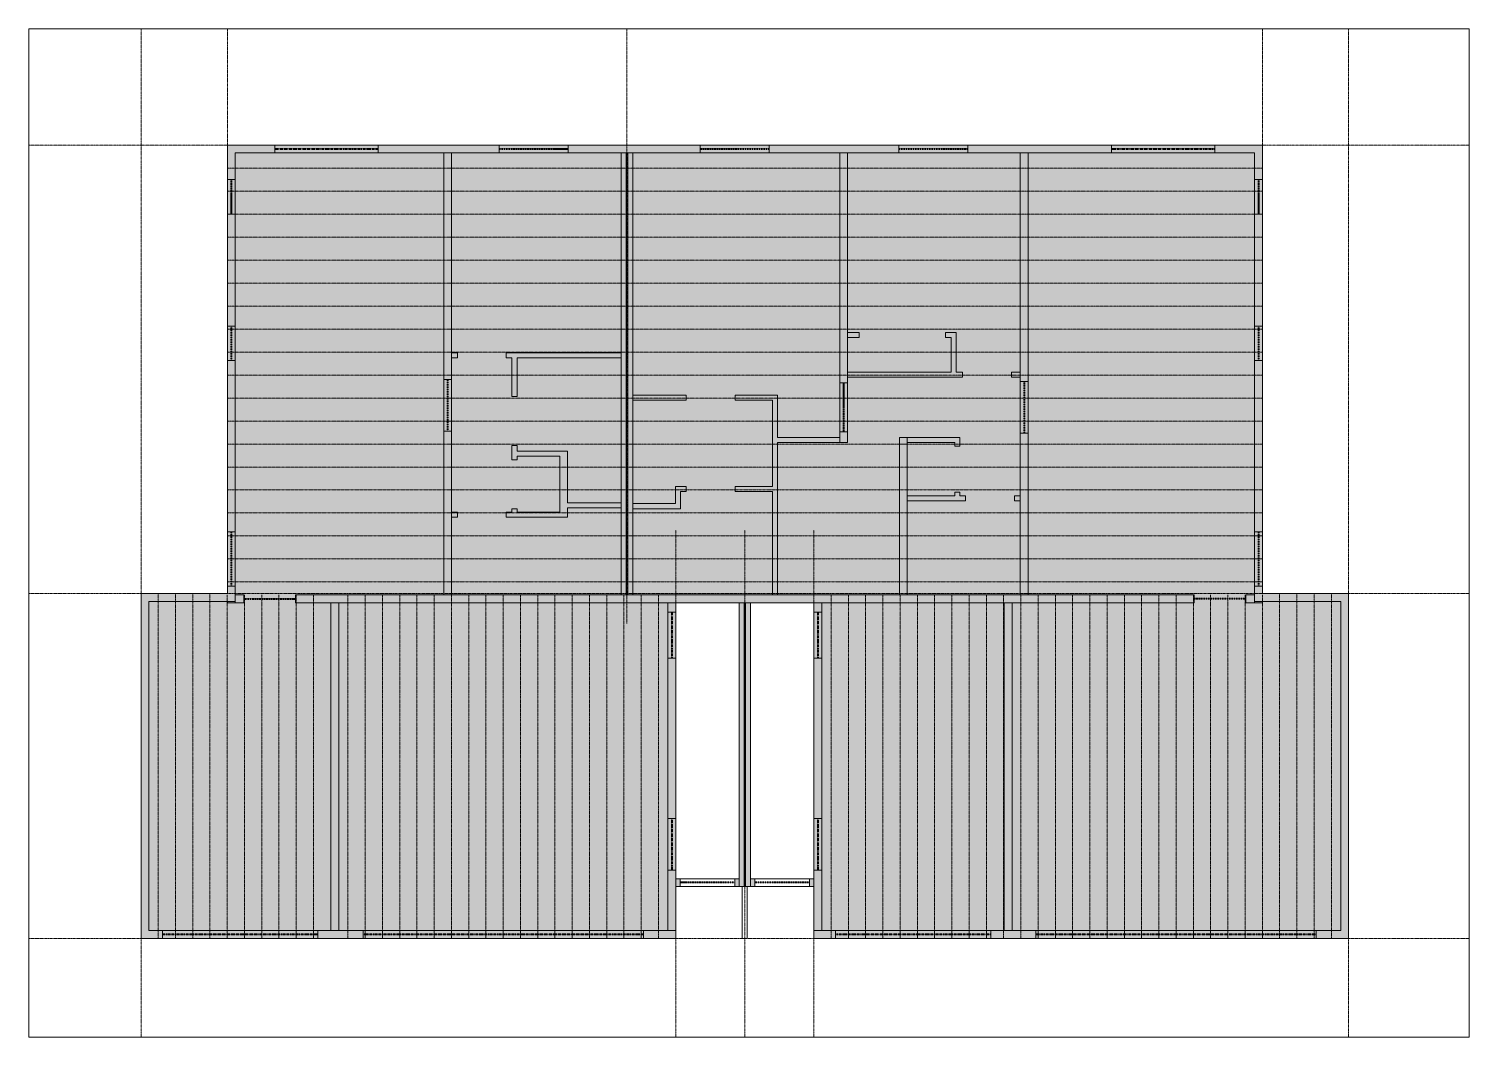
# Model space of a CAD drawing. Header units: inches. Extents: x -4459 to 2544, y -1908 to 854.
# Drawn here: x 1542 to 2544, y 152 to 854 of the extents above; entities outside this region: 4.
import ezdxf

# ---------------------------------------------------------------- set-up
doc = ezdxf.new("R2010")
doc.units = ezdxf.units.IN
doc.header["$LTSCALE"] = 0.5
doc.header["$MEASUREMENT"] = 0
doc.linetypes.add('CENTER', pattern=[2, 1.25, -0.25, 0.25, -0.25])
doc.linetypes.add('PHANTOM', pattern=[2.5, 1.25, -0.25, 0.25, -0.25, 0.25, -0.25])
for name, color, linetype, lineweight in [('00 Bayline', 5, 'CENTER', 0), ('08 Framing (Bearing)', 1, 'Continuous', 20), ('09 Framing (Non-bearing)', 252, 'Continuous', 0), ('10 Beam or Headers', 113, 'PHANTOM', 40), ('11 Joist or Trusses', 3, 'CENTER', 15), ('30 Existing Structure', 40, 'Continuous', 18), ('31 Text', 2, 'Continuous', 9)]:
    doc.layers.add(name, color=color, linetype=linetype, lineweight=lineweight)
doc.layers.add('25 Shade', color=7, linetype='Continuous', true_color=0xd1b79d)
doc.layers.add('28 Shade', color=7, linetype='Continuous', true_color=0xf4eedd)
doc.layers.add('32 View Port', color=9, linetype='Continuous', lineweight=0, plot=False)

msp = doc.modelspace()

# ---------------------------------------------------------------- hatches: boundary and pattern name
at = {"layer": '09 Framing (Non-bearing)'}
h = msp.add_hatch(color=256, dxfattribs=at)
h.dxf.hatch_style = 1
h.paths.add_polyline_path([(1685.8, 724.9), (1680.3, 724.9), (1680.3, 646.9), (1685.8, 646.9)])
h.paths.add_polyline_path([(1685.8, 767.4), (1713.3, 767.4), (1713.3, 772.9), (1680.3, 772.9), (1680.3, 748.9), (1685.8, 748.9)])
h.paths.add_polyline_path([(1869.3, 772.9), (1785.3, 772.9), (1785.3, 767.4), (1869.3, 767.4)])
h.paths.add_polyline_path([(2009.3, 772.9), (1917.3, 772.9), (1917.3, 767.4), (2009.3, 767.4)])
h.paths.add_polyline_path([(2147.3, 772.9), (2057.3, 772.9), (2057.3, 767.4), (2147.3, 767.4)])
h.paths.add_polyline_path([(2295.3, 772.9), (2195.3, 772.9), (2195.3, 767.4), (2295.3, 767.4)])
h.paths.add_polyline_path([(2400.3, 772.9), (2367.3, 772.9), (2367.3, 767.4), (2394.8, 767.4), (2394.8, 748.9), (2400.3, 748.9)])
h.paths.add_polyline_path([(2400.3, 724.9), (2394.8, 724.9), (2394.8, 646.9), (2400.3, 646.9)])
h.paths.add_polyline_path([(2400.3, 622.9), (2394.8, 622.9), (2394.8, 503.9), (2400.3, 503.9)])
h.paths.add_polyline_path([(2460.3, 460.9), (2400.3, 460.9), (2400.3, 465.9), (2394.8, 465.9), (2394.8, 455.4), (2454.8, 455.4), (2454.8, 226.4), (2437.8, 226.4), (2437.8, 220.9), (2460.3, 220.9)])
h.paths.add_polyline_path([(2242.8, 226.4), (2211.3, 226.4), (2211.3, 220.9), (2242.8, 220.9)])
h.paths.add_polyline_path([(2103.3, 226.4), (2088.3, 226.4), (2088.3, 220.9), (2103.3, 220.9)])
h.paths.add_polyline_path([(2093.8, 268.4), (2088.3, 268.4), (2088.3, 226.4), (2093.8, 226.4)])
h.paths.add_polyline_path([(2093.8, 415.9), (2088.3, 415.9), (2088.3, 304.4), (2093.8, 304.4)])
h.paths.add_polyline_path([(2093.8, 454.4), (2088.3, 454.4), (2088.3, 447.9), (2093.8, 447.9)])
h.paths.add_polyline_path([(1992.3, 454.4), (1986.8, 454.4), (1986.8, 447.9), (1992.3, 447.9)])
h.paths.add_polyline_path([(2352.8, 459.9), (1727.8, 459.9), (1727.8, 454.4), (2352.8, 454.4)])
h.paths.add_polyline_path([(2394.8, 459.9), (2388.8, 459.9), (2388.8, 454.4), (2394.8, 454.4), (2394.8, 455.4)])
h.paths.add_polyline_path([(1691.8, 459.9), (1685.8, 459.9), (1685.8, 455.4), (1685.8, 454.4), (1691.8, 454.4)])
h.paths.add_polyline_path([(1685.8, 455.4), (1680.3, 455.4), (1680.3, 454.4), (1685.8, 454.4)], flags=17)
h.paths.add_polyline_path([(2400.3, 455.4), (2394.8, 455.4), (2394.8, 454.4), (2400.3, 454.4)], flags=17)
h.paths.add_polyline_path([(1992.3, 415.9), (1986.8, 415.9), (1986.8, 304.4), (1992.3, 304.4)])
h.paths.add_polyline_path([(1992.3, 268.4), (1986.8, 268.4), (1986.8, 226.4), (1992.3, 226.4)])
h.paths.add_polyline_path([(1992.3, 226.4), (1986.8, 226.4), (1969.8, 226.4), (1969.8, 220.9), (1992.3, 220.9)])
h.paths.add_polyline_path([(1774.8, 226.4), (1743.3, 226.4), (1743.3, 220.9), (1774.8, 220.9)])
h.paths.add_polyline_path([(1635.3, 226.4), (1625.8, 226.4), (1625.8, 455.4), (1685.8, 455.4), (1685.8, 465.9), (1680.3, 465.9), (1680.3, 460.9), (1620.3, 460.9), (1620.3, 220.9), (1635.3, 220.9)])
h.paths.add_polyline_path([(1685.8, 622.9), (1680.3, 622.9), (1680.3, 503.9), (1685.8, 503.9)])
h = msp.add_hatch(color=256, dxfattribs=at)
h.dxf.hatch_style = 1
h.paths.add_polyline_path([(1836.3, 767.4), (1830.8, 767.4), (1830.8, 609.9), (1836.3, 609.9)])
h.paths.add_polyline_path([(1836.3, 573.9), (1830.8, 573.9), (1830.8, 459.9), (1836.3, 459.9)])
h.paths.add_polyline_path([(2111.8, 767.4), (2106.3, 767.4), (2106.3, 607.4), (2111.8, 607.4)])
h.paths.add_polyline_path([(2111.8, 573.4), (2106.3, 573.4), (2106.3, 565.9), (2111.8, 565.9)])
h.paths.add_polyline_path([(2237.3, 767.4), (2231.8, 767.4), (2231.8, 611.4), (2231.8, 611.4), (2231.8, 608.4), (2237.3, 608.4)])
h.paths.add_polyline_path([(2237.3, 572.4), (2231.8, 572.4), (2231.8, 459.9), (2237.3, 459.9)])
h = msp.add_hatch(color=256, dxfattribs=at)
h.dxf.hatch_style = 1
h.paths.add_polyline_path([(1957.8, 767.4), (1954.3, 767.4), (1954.3, 459.9), (1957.8, 459.9)])
h.paths.add_polyline_path([(1962.3, 767.4), (1958.8, 767.4), (1958.8, 459.9), (1962.3, 459.9)])
h = msp.add_hatch(color=256, dxfattribs=at)
h.dxf.hatch_style = 1
h.paths.add_polyline_path([(2153.3, 565.9), (2153.3, 569.4), (2147.8, 569.4), (2147.8, 459.9), (2153.3, 459.9), (2153.3, 525.4), (2153.3, 528.9)])
h = msp.add_hatch(color=256, dxfattribs=at)
h.dxf.hatch_style = 1
h.paths.add_polyline_path([(1995.3, 262.4), (1992.3, 262.4), (1992.3, 256.9), (1995.3, 256.9)])
h.paths.add_polyline_path([(2036.3, 262.4), (2033.3, 262.4), (2033.3, 256.9), (2036.3, 256.9)])
h.paths.add_polyline_path([(2047.3, 262.4), (2044.3, 262.4), (2044.3, 256.9), (2047.3, 256.9)])
h.paths.add_polyline_path([(2088.3, 262.4), (2085.3, 262.4), (2085.3, 256.9), (2088.3, 256.9)])
at = {"layer": '25 Shade'}
h = msp.add_hatch(color=256, dxfattribs=at)
h.dxf.hatch_style = 1
h.paths.add_polyline_path([(2460.3, 459.9), (2088.3, 459.9), (2088.3, 220.9), (2460.3, 220.9)])
h.paths.add_polyline_path([(1992.3, 459.9), (1620.3, 459.9), (1620.3, 220.9), (1992.3, 220.9)])
at = {"layer": '28 Shade'}
h = msp.add_hatch(color=256, dxfattribs=at)
h.dxf.hatch_style = 1
h.paths.add_polyline_path([(2400.3, 772.9), (1680.3, 772.9), (1680.3, 459.9), (1992.3, 459.9), (2400.3, 459.9)])
at = {"layer": '30 Existing Structure'}
h = msp.add_hatch(color=256, dxfattribs=at)
h.dxf.hatch_style = 1
h.paths.add_polyline_path([(2039.8, 454.4), (2036.3, 454.4), (2036.3, 376.9), (2039.8, 376.9)])
h.paths.add_polyline_path([(2039.8, 376.9), (2036.3, 376.9), (2036.3, 256.9), (2039.8, 256.9)])
h = msp.add_hatch(color=256, dxfattribs=at)
h.dxf.hatch_style = 1
h.paths.add_polyline_path([(2044.3, 376.9), (2040.8, 376.9), (2040.8, 256.9), (2044.3, 256.9)])
h.paths.add_polyline_path([(2044.3, 454.4), (2040.8, 454.4), (2040.8, 376.9), (2044.3, 376.9)])

# ---------------------------------------------------------------- linework, layer by layer
at = {"layer": '00 Bayline'}
for points in [[(1620.3, 152.1), (1620.3, 853.8)], [(1680.3, 460.9), (1680.3, 853.8)], [(1958.3, 439.9), (1958.3, 853.8)], [(2400.3, 460.9), (2400.3, 853.8)], [(2460.3, 152.1), (2460.3, 853.8)], [(2544.2, 772.9), (1542.2, 772.9)], [(1992.3, 152.1), (1992.3, 504.9)], [(2040.3, 152.1), (2040.3, 504.9)], [(2088.3, 152.1), (2088.3, 504.9)], [(2544.2, 460.9), (1542.2, 460.9)], [(2544.2, 220.9), (1542.2, 220.9)]]:
    msp.add_lwpolyline(points, dxfattribs=at)
at = {"layer": '08 Framing (Bearing)'}
for points in [[(1992.3, 220.9), (1620.3, 220.9), (1620.3, 460.9), (1680.3, 460.9), (1680.3, 772.9)], [(1680.3, 772.9), (2400.3, 772.9), (2400.3, 460.9), (2460.3, 460.9), (2460.3, 220.9), (2088.3, 220.9)], [(1713.3, 772.9), (1713.3, 767.4)], [(1785.3, 772.9), (1785.3, 767.4)], [(1869.3, 772.9), (1869.3, 767.4)], [(1917.3, 772.9), (1917.3, 767.4)], [(2009.3, 772.9), (2009.3, 767.4)], [(2057.3, 772.9), (2057.3, 767.4)], [(2147.3, 772.9), (2147.3, 767.4)], [(2195.3, 772.9), (2195.3, 767.4)], [(2295.3, 772.9), (2295.3, 767.4)], [(2367.3, 772.9), (2367.3, 767.4)], [(1992.3, 226.4), (1625.8, 226.4), (1625.8, 455.4), (1685.8, 455.4), (1685.8, 767.4), (2394.8, 767.4), (2394.8, 455.4), (2454.8, 455.4), (2454.8, 226.4), (2088.3, 226.4)], [(1830.8, 767.4), (1830.8, 609.9), (1836.3, 609.9), (1836.3, 624.9), (1840.3, 624.9), (1840.3, 628.4), (1836.3, 628.4), (1836.3, 767.4)], [(1954.3, 767.4), (1954.3, 459.9)], [(1957.8, 767.4), (1957.8, 459.9)], [(1958.8, 767.4), (1958.8, 459.9)], [(1962.3, 767.4), (1962.3, 459.9)], [(2111.8, 767.4), (2111.8, 642.4), (2119.8, 642.4), (2119.8, 638.9), (2111.8, 638.9), (2111.8, 614.9), (2183.8, 614.9), (2183.8, 638.9), (2179.8, 638.9), (2179.8, 642.4), (2187.3, 642.4), (2187.3, 614.9), (2191.8, 614.9), (2191.8, 611.4), (2111.8, 611.4), (2111.8, 607.4), (2106.3, 607.4), (2106.3, 766.9)], [(2237.3, 767.4), (2237.3, 608.4), (2231.8, 608.4), (2231.8, 611.4), (2225.8, 611.4), (2225.8, 614.9), (2231.8, 614.9), (2231.8, 767.4)], [(1680.3, 748.9), (1685.8, 748.9)], [(2394.8, 748.9), (2400.3, 748.9)], [(1680.3, 724.9), (1685.8, 724.9)], [(2394.8, 724.9), (2400.3, 724.9)], [(1680.3, 646.9), (1685.8, 646.9)], [(2394.8, 646.9), (2400.3, 646.9)], [(1680.3, 622.9), (1685.8, 622.9)], [(1954.3, 628.4), (1874.3, 628.4), (1874.3, 624.9), (1878.3, 624.9), (1878.3, 597.9), (1881.8, 597.9), (1881.8, 624.9), (1953.8, 624.9)], [(2394.8, 622.9), (2400.3, 622.9)], [(1962.3, 598.9), (1999.5, 598.9), (1999.5, 595.4), (1962.8, 595.4)], [(2033.5, 598.9), (2063, 598.9), (2063, 569.4), (2106.3, 569.4), (2106.3, 573.4), (2111.8, 573.4), (2111.8, 565.9), (2063, 565.9), (2063, 459.9), (2059.5, 459.9), (2059.5, 531.9), (2033.5, 531.9), (2033.5, 535.4), (2059.5, 535.4), (2059.5, 594.9), (2059.5, 595.4), (2033.5, 595.4), (2033.5, 598.9)], [(1836.3, 459.9), (1836.3, 513.9), (1840.3, 513.9), (1840.3, 517.4), (1836.3, 517.4), (1836.3, 573.9), (1830.8, 573.9), (1830.8, 459.9)], [(2237.3, 459.9), (2237.3, 572.4), (2231.8, 572.4), (2231.8, 528.9), (2227.8, 528.9), (2227.8, 525.4), (2231.8, 525.4), (2231.8, 459.9)], [(1954.3, 523.9), (1917, 523.9), (1917, 559.9), (1881.8, 559.9), (1881.8, 563.9), (1878.3, 563.9), (1878.3, 553.9), (1881.8, 553.9), (1881.8, 556.4), (1911.5, 556.4), (1911.5, 517.4), (1881.8, 517.4), (1881.8, 519.9), (1878.3, 519.9), (1878.3, 517.4), (1874.3, 517.4), (1874.3, 513.9), (1917, 513.9), (1917, 520.4), (1954.3, 520.4)], [(2153.3, 459.9), (2153.3, 525.4), (2193.8, 525.4), (2193.8, 528.9), (2189.8, 528.9), (2189.8, 531.4), (2186.3, 531.4), (2186.3, 528.9), (2153.3, 528.9), (2153.3, 565.9), (2186.3, 565.9), (2186.3, 563.4), (2189.8, 563.4), (2189.8, 569.4), (2147.8, 569.4), (2147.8, 459.9)], [(1962.3, 523.4), (1992, 523.4), (1992, 535.4), (1999.5, 535.4), (1999.5, 531.9), (1996, 531.9), (1995.5, 531.9), (1995.5, 519.9), (1962.8, 519.9), (1962.3, 519.9)], [(1680.3, 503.9), (1685.8, 503.9)], [(2400.3, 503.9), (2394.8, 503.9)], [(1680.3, 465.9), (1685.8, 465.9)], [(2400.3, 465.9), (2394.8, 465.9)], [(1680.3, 455.4), (1680.3, 454.4), (1685.8, 454.4)], [(1685.8, 459.9), (1691.8, 459.9)], [(1685.8, 455.4), (1685.8, 455.4), (1685.8, 454.4)], [(1685.8, 454.4), (1691.8, 454.4)], [(1691.8, 459.9), (1691.8, 454.4)], [(1727.8, 459.9), (2352.8, 459.9)], [(1727.8, 459.9), (1727.8, 454.4)], [(1727.8, 454.4), (2352.8, 454.4)], [(1752.3, 454.4), (1752.3, 226.4)], [(1757.8, 454.4), (1757.8, 226.4)], [(1986.8, 226.4), (1986.8, 454.4)], [(1992.3, 226.4), (1992.3, 454.4)], [(2036.3, 256.9), (2036.3, 454.4)], [(2039.8, 256.9), (2039.8, 454.4)], [(2040.8, 256.9), (2040.8, 454.4)], [(2044.3, 256.9), (2044.3, 454.4)], [(2088.3, 226.4), (2088.3, 454.4)], [(2093.8, 226.4), (2093.8, 454.4)], [(2220.8, 454.4), (2220.8, 226.4)], [(2226.3, 454.4), (2226.3, 226.4)], [(2352.8, 459.9), (2352.8, 454.4)], [(2388.8, 459.9), (2394.8, 459.9)], [(2388.8, 459.9), (2388.8, 454.4)], [(2388.8, 454.4), (2394.8, 454.4)], [(2394.8, 455.4), (2394.8, 454.4)], [(2400.3, 455.4), (2400.3, 454.4), (2394.8, 454.4)], [(1986.8, 447.9), (1992.3, 447.9)], [(2088.3, 447.9), (2093.8, 447.9)], [(1986.8, 415.9), (1992.3, 415.9)], [(2088.3, 415.9), (2093.8, 415.9)], [(1986.8, 304.4), (1992.3, 304.4)], [(2093.8, 304.4), (2088.3, 304.4)], [(1992.3, 268.4), (1986.8, 268.4)], [(1992.3, 262.4), (2036.3, 262.4)], [(1995.3, 262.4), (1995.3, 256.9)], [(2033.3, 262.4), (2033.3, 256.9)], [(2044.3, 262.4), (2088.3, 262.4)], [(2047.3, 262.4), (2047.3, 256.9)], [(2085.3, 256.9), (2085.3, 262.4)], [(2093.8, 268.4), (2088.3, 268.4)], [(1992.3, 256.9), (2088.3, 256.9)], [(2038.5, 256.9), (2038.5, 220.9), (2042, 220.9), (2042, 256.9)], [(1635.3, 226.4), (1635.3, 220.9)], [(1743.3, 226.4), (1743.3, 220.9)], [(1774.8, 226.4), (1774.8, 220.9)], [(1969.8, 226.4), (1969.8, 220.9)], [(1992.3, 226.4), (1992.3, 220.9)], [(2088.3, 226.4), (2088.3, 220.9)], [(2103.3, 226.4), (2103.3, 220.9)], [(2211.3, 226.4), (2211.3, 220.9)], [(2242.8, 226.4), (2242.8, 220.9)], [(2437.8, 226.4), (2437.8, 220.9)]]:
    msp.add_lwpolyline(points, dxfattribs=at)
at = {"layer": '09 Framing (Non-bearing)'}
for points in [[(2153.3, 565.9), (2153.3, 569.4)], [(2153.3, 525.4), (2153.3, 528.9)]]:
    msp.add_lwpolyline(points, dxfattribs=at)
at = {"layer": '10 Beam or Headers'}
for points in [[(1713.3, 770.2), (1785.3, 770.2)], [(2295.3, 770.2), (2367.3, 770.2)], [(1989.5, 447.9), (1989.5, 415.9)], [(2091, 447.9), (2091, 415.9)], [(1989.5, 304.4), (1989.5, 268.4)], [(2091, 304.4), (2091, 268.4)], [(1743.3, 223.7), (1635.3, 223.7)], [(1969.8, 223.7), (1774.8, 223.7)], [(2211.3, 223.7), (2103.3, 223.7)], [(2437.8, 223.7), (2242.8, 223.7)]]:
    msp.add_lwpolyline(points, dxfattribs=at)
at = {"layer": '10 Beam or Headers', "ltscale": 0.5}
for points in [[(1869.3, 770.2), (1917.3, 770.2)], [(2009.3, 770.2), (2057.3, 770.2)], [(2147.3, 770.2), (2195.3, 770.2)], [(1683, 748.9), (1683, 724.9)], [(2397.5, 748.9), (2397.5, 724.9)], [(1683, 646.9), (1683, 622.9)], [(2397.5, 646.9), (2397.5, 622.9)], [(1833.5, 609.9), (1833.5, 573.9)], [(2109, 607.4), (2109, 573.4)], [(2234.5, 608.4), (2234.5, 572.4)], [(1683, 503.9), (1683, 465.9)], [(2397.5, 503.9), (2397.5, 465.9)], [(1691.8, 457.2), (1727.8, 457.2)], [(2388.8, 457.2), (2352.8, 457.2)], [(2033.3, 259.7), (1995.3, 259.7)], [(2085.3, 259.7), (2047.3, 259.7)]]:
    msp.add_lwpolyline(points, dxfattribs=at)
at = {"layer": '11 Joist or Trusses'}
for p, q in [((1680.2, 756.9), (2400.2, 756.9)), ((1680.2, 740.9), (2400.2, 740.9)), ((1680.2, 724.9), (2400.2, 724.9)), ((1680.2, 708.9), (2400.2, 708.9)), ((1680.2, 692.9), (2400.2, 692.9)), ((1680.2, 676.9), (2400.2, 676.9)), ((1680.2, 660.9), (2400.2, 660.9)), ((1680.2, 644.9), (2400.3, 644.9)), ((1680.2, 628.9), (2400.3, 628.9)), ((1680.2, 612.9), (2400.3, 612.9)), ((1680.2, 596.9), (2400.3, 596.9)), ((1680.2, 580.9), (2400.3, 580.9)), ((1680.2, 564.9), (1958.8, 564.9)), ((1957.8, 564.9), (2153.3, 564.9)), ((2147.3, 564.9), (2400.3, 564.9)), ((1680.2, 548.9), (1958.8, 548.9)), ((1958.8, 548.9), (2400.3, 548.9)), ((1680.2, 532.9), (1958.8, 532.9)), ((1958.8, 532.9), (2400.3, 532.9)), ((1680.2, 516.9), (1958.8, 516.9)), ((1958.8, 516.9), (2400.3, 516.9)), ((1680.2, 500.9), (1958.8, 500.9)), ((1958.8, 500.9), (2400.3, 500.9)), ((1680.2, 484.9), (1958.8, 484.9)), ((1958.8, 484.9), (2400.3, 484.9)), ((1632.2, 461), (1632.2, 221.2)), ((1644.2, 461), (1644.2, 221.2)), ((1656.2, 461), (1656.2, 221.2)), ((1668.2, 461), (1668.2, 221.2)), ((1680.2, 468.9), (1958.8, 468.9)), ((1958.8, 468.9), (2400.3, 468.9)), ((2412.3, 461), (2412.3, 221.2)), ((2424.3, 461), (2424.3, 221.2)), ((2436.3, 461), (2436.3, 221.2)), ((2448.3, 461), (2448.3, 221.2)), ((1680.2, 459.9), (1680.2, 221.2)), ((1692.2, 459.9), (1692.2, 221.2)), ((1704.2, 459.9), (1704.2, 221.2)), ((1716.2, 459.9), (1716.2, 221.2)), ((1728.2, 459.9), (1728.2, 221.2)), ((1740.2, 459.9), (1740.2, 221.2)), ((1764.2, 459.9), (1764.2, 221.2)), ((1776.2, 459.9), (1776.2, 221.2)), ((1788.2, 459.9), (1788.2, 221.2)), ((1800.2, 459.9), (1800.2, 221.2)), ((1812.2, 459.9), (1812.2, 221.2)), ((1824.2, 459.9), (1824.2, 221.2)), ((1836.2, 459.9), (1836.2, 221.2)), ((1848.2, 459.9), (1848.2, 221.2)), ((1860.2, 459.9), (1860.2, 221.2)), ((1872.2, 459.9), (1872.2, 221.2)), ((1884.2, 459.9), (1884.2, 221.2)), ((1896.2, 459.9), (1896.2, 221.2)), ((1908.2, 459.9), (1908.2, 221.2)), ((1920.2, 459.9), (1920.2, 221.2)), ((1932.2, 459.9), (1932.2, 221.2)), ((1944.2, 459.9), (1944.2, 221.2)), ((1956.2, 459.9), (1956.2, 221.2)), ((1968.2, 459.9), (1968.2, 221.2)), ((1980.2, 459.9), (1980.2, 221.2)), ((2100.3, 459.9), (2100.3, 221.2)), ((2112.3, 459.9), (2112.3, 221.2)), ((2124.3, 459.9), (2124.3, 221.2)), ((2136.3, 459.9), (2136.3, 221.2)), ((2148.3, 459.9), (2148.3, 221.2)), ((2160.3, 459.9), (2160.3, 221.2)), ((2172.3, 459.9), (2172.3, 221.2)), ((2184.3, 459.9), (2184.3, 221.2)), ((2196.3, 459.9), (2196.3, 221.2)), ((2208.3, 459.9), (2208.3, 221.2)), ((2220.3, 459.9), (2220.3, 221.2)), ((2232.3, 459.9), (2232.3, 221.2)), ((2244.3, 459.9), (2244.3, 221.2)), ((2256.3, 459.9), (2256.3, 221.2)), ((2268.3, 459.9), (2268.3, 221.2)), ((2280.3, 459.9), (2280.3, 221.2)), ((2292.3, 459.9), (2292.3, 221.2)), ((2304.3, 459.9), (2304.3, 221.2)), ((2316.3, 459.9), (2316.3, 221.2)), ((2328.3, 459.9), (2328.3, 221.2)), ((2340.3, 459.9), (2340.3, 221.2)), ((2352.3, 459.9), (2352.3, 221.2)), ((2364.3, 459.9), (2364.3, 221.2)), ((2376.3, 459.9), (2376.3, 221.2)), ((2388.3, 459.9), (2388.3, 221.2)), ((2400.3, 459.9), (2400.3, 221.2))]:
    msp.add_line(p, q, dxfattribs=at)
at = {"layer": '31 Text'}
for points in [[(0, 0), (0, 163)], [(0, 0), (-163, 0)], [(0, 0), (163, 0)], [(0, 0), (0, -163)]]:
    msp.add_lwpolyline(points, dxfattribs=at)
at = {"layer": '32 View Port'}
for points in [[(1542.2, 853.8), (2544.2, 853.8), (2544.2, 152.1), (1542.2, 152.1)], [(1830.8, 767.4), (1836.3, 767.4), (1836.3, 459.9), (1830.8, 459.9)], [(2111.8, 767.4), (2106.3, 767.4), (2106.3, 565.9), (2111.8, 565.9)], [(2237.3, 767.4), (2231.8, 767.4), (2231.8, 459.9), (2237.3, 459.9)]]:
    msp.add_lwpolyline(points, close=True, dxfattribs=at)

doc.saveas('drawing.dxf')
